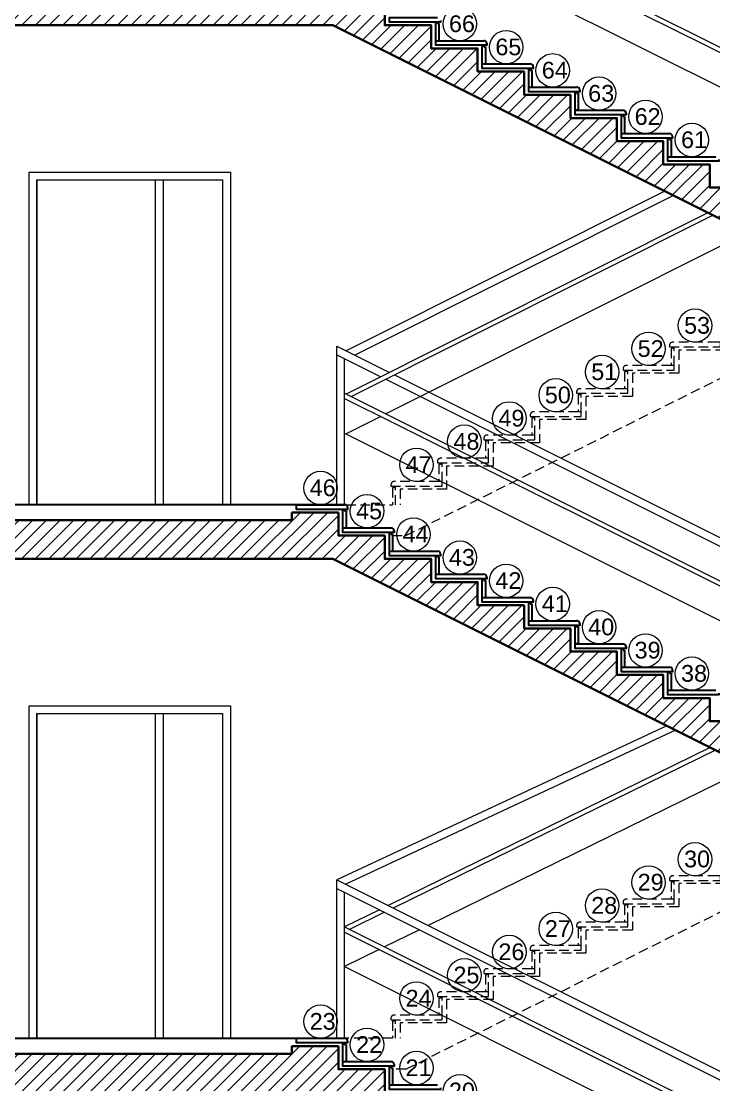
# Model space of a CAD drawing. Header units: inches. Extents: x -580639 to 179052, y 0 to 152898.
# Drawn here: x -9180 to -4705, y 139573 to 146449 of the extents above; entities that cross this region are included whole.
import ezdxf

# ---------------------------------------------------------------- set-up
doc = ezdxf.new("R2010")
doc.units = ezdxf.units.IN
doc.header["$LTSCALE"] = 500
doc.header["$MEASUREMENT"] = 0
doc.linetypes.add('HIDDEN2', pattern=[0.1875, 0.125, -0.0625])
for name, color, linetype, lineweight in [('0.09', 143, 'Continuous', 9), ('0.3', 10, 'Continuous', 30), ('A-0.15', 50, 'Continuous', 15), ('A-ANNO-TEXS', 211, 'Continuous', 18), ('A-flor-sthn', 251, 'HIDDEN2', 9), ('A-htch', 252, 'Continuous', 20), ('A-wall', 52, 'Continuous', 35)]:
    doc.layers.add(name, color=color, linetype=linetype, lineweight=lineweight)
doc.styles.add('50', font='arial.ttf', dxfattribs={"height": 125})
pattern_1 = [(45, (-15630.96, 315242.996), (-44.194174, 44.194174), [])]

msp = doc.modelspace()

# ---------------------------------------------------------------- hatches: boundary and pattern name
at = {"layer": 'A-htch'}
h = msp.add_hatch(dxfattribs=at)
h.set_pattern_fill('ANSI31', color=256, scale=500)
h.set_pattern_definition(pattern_1)
h.paths.add_polyline_path([(-1781.133, 149123.244), (-8761.133, 149123.244), (-8761.133, 148873.244), (-8701.133, 148873.244), (-1781.133, 148873.244)])
h.paths.add_polyline_path([(-7131.133, 146723.244), (-7431.133, 146723.244), (-7431.133, 146673.244), (-11915.533, 146673.244), (-14979.133, 146673.244), (-15279.133, 146673.244), (-15279.133, 146423.244), (-14979.133, 146423.244), (-14979.133, 146303.244), (-14729.133, 146303.244), (-14729.133, 146423.244), (-11915.533, 146423.244), (-7166.543, 146423.244), (-4045.238, 144862.591, -0.16227766), (-4066.838, 144927.391, -1), (-3850.838, 144927.391, -0.41421356), (-3958.838, 144819.391), (-3766.543, 144723.244), (-2031.133, 144723.244), (-2031.133, 144573.244), (-1781.133, 144573.244), (-1781.133, 144923.244), (-3831.133, 144923.244), (-3831.133, 145073.244), (-4131.133, 145073.244), (-4131.133, 145223.244), (-4431.133, 145223.244), (-4431.133, 145373.244), (-4731.133, 145373.244), (-4731.133, 145523.244), (-5031.133, 145523.244), (-5031.133, 145673.244), (-5331.133, 145673.244), (-5331.133, 145823.244), (-5631.133, 145823.244), (-5631.133, 145973.244), (-5931.133, 145973.244), (-5931.133, 146123.244), (-6231.133, 146123.244), (-6231.133, 146273.244), (-6531.133, 146273.244), (-6531.133, 146423.244), (-6831.133, 146423.244), (-6831.133, 146573.244), (-7131.133, 146573.244)])
h.paths.add_polyline_path([(-6831.133, 143123.244), (-7131.133, 143123.244), (-7131.133, 143223.244), (-7131.133, 143273.244), (-7431.133, 143273.244), (-7431.133, 143223.244), (-14979.133, 143223.244), (-14979.133, 142973.244), (-7166.543, 142973.244), (-4042.054, 141410.999, -0.16227766), (-4063.654, 141475.799, -1), (-3847.654, 141475.799), (-3831.133, 141623.244), (-4131.133, 141623.244), (-4131.133, 141773.244), (-4431.133, 141773.244), (-4431.133, 141923.244), (-4731.133, 141923.244), (-4731.133, 142073.244), (-5031.133, 142073.244), (-5031.133, 142223.244), (-5331.133, 142223.244), (-5331.133, 142373.244), (-5631.133, 142373.244), (-5631.133, 142523.244), (-5931.133, 142523.244), (-5931.133, 142673.244), (-6231.133, 142673.244), (-6231.133, 142823.244), (-6531.133, 142823.244), (-6531.133, 142973.244), (-6831.133, 142973.244)])
h.paths.add_polyline_path([(-6831.133, 139673.244), (-7131.133, 139673.244), (-7131.133, 139773.244), (-7131.133, 139823.244), (-7431.133, 139823.244), (-7431.133, 139773.244), (-14379.133, 139773.244), (-14379.133, 139673.244), (-14679.133, 139673.244), (-14679.133, 139523.244), (-14979.133, 139523.244), (-14979.133, 139330.538), (-14729.133, 139330.538), (-14343.723, 139523.244), (-7166.543, 139523.244), (-4052.943, 137966.444, -0.16227766), (-4074.543, 138031.244, -1), (-3858.543, 138031.244), (-3831.133, 138173.244), (-4131.133, 138173.244), (-4131.133, 138323.244), (-4431.133, 138323.244), (-4431.133, 138473.244), (-4731.133, 138473.244), (-4731.133, 138623.244), (-5031.133, 138623.244), (-5031.133, 138773.244), (-5331.133, 138773.244), (-5331.133, 138923.244), (-5631.133, 138923.244), (-5631.133, 139073.244), (-5931.133, 139073.244), (-5931.133, 139223.244), (-6231.133, 139223.244), (-6231.133, 139373.244), (-6531.133, 139373.244), (-6531.133, 139523.244), (-6831.133, 139523.244)])
h.paths.add_polyline_path([(-2031.133, 138023.244), (-3831.133, 138023.244), (-3831.133, 138173.244), (-3858.543, 138031.244, -0.41421356), (-3966.543, 137923.244), (-3766.543, 137823.244), (-2031.133, 137823.244)])
h.paths.add_polyline_path([(-1781.133, 136323.244), (-14979.133, 136323.244), (-14979.133, 136173.244), (-1781.133, 136173.244)])
h = msp.add_hatch(dxfattribs=at)
h.set_pattern_fill('ANSI31', color=256, scale=500)
h.set_pattern_definition(pattern_1)
h.paths.add_polyline_path([(-11665.533, 142373.244), (-11915.533, 142373.244), (-11915.533, 142173.244), (-11665.533, 142173.244)])
h.paths.add_polyline_path([(-11665.533, 145823.244), (-11915.533, 145823.244), (-11915.533, 145623.244), (-11665.533, 145623.244)])
h.paths.add_polyline_path([(-1781.133, 148273.244), (-2031.133, 148273.244), (-2031.133, 148123.244), (-1781.133, 148123.244)])
h.paths.add_polyline_path([(-1781.133, 146923.244), (-2031.133, 146923.244), (-2031.133, 146773.244), (-1781.133, 146773.244)])
h.paths.add_polyline_path([(-1781.133, 142173.244), (-2031.133, 142173.244), (-2031.133, 142073.244), (-1781.133, 142073.244)])
h.paths.add_polyline_path([(-2031.133, 141473.244), (-3831.133, 141473.244), (-3847.654, 141475.799, -0.41421356), (-3955.654, 141367.799), (-3766.543, 141273.244), (-2031.133, 141273.244)])

# ---------------------------------------------------------------- linework, layer by layer
at = {"layer": '0.09'}
for p, q in [((-9129.133, 143323.244), (-9129.133, 145473.244)), ((-9129.133, 145473.244), (-7829.133, 145473.244)), ((-9079.133, 145423.244), (-9079.133, 143323.244)), ((-9079.133, 143323.244), (-9079.133, 145423.244)), ((-9079.133, 145423.244), (-7879.133, 145423.244)), ((-8314.133, 145423.244), (-8314.133, 143323.244)), ((-8264.133, 145423.244), (-8264.133, 143323.244)), ((-7879.133, 145423.244), (-7879.133, 143323.244)), ((-7829.133, 145473.244), (-7829.133, 143323.244)), ((-9129.133, 139873.244), (-9129.133, 142023.244)), ((-9129.133, 142023.244), (-7829.133, 142023.244)), ((-7829.133, 142023.244), (-7829.133, 139873.244)), ((-9079.133, 141973.244), (-9079.133, 139873.244)), ((-9079.133, 139873.244), (-9079.133, 141973.244)), ((-9079.133, 141973.244), (-7879.133, 141973.244)), ((-8314.133, 141973.244), (-8314.133, 139873.244)), ((-8264.133, 141973.244), (-8264.133, 139873.244)), ((-7879.133, 141973.244), (-7879.133, 139873.244))]:
    msp.add_line(p, q, dxfattribs=at)
at = {"layer": '0.3'}
for p, q in [((-6501.133, 146323.244), (-6501.133, 146443.244)), ((-6491.133, 146443.244), (-6491.133, 146433.244)), ((-6491.133, 146443.244), (-6491.133, 146433.244)), ((-6491.133, 146433.244), (-6481.133, 146433.244)), ((-6481.133, 146433.244), (-6481.133, 146323.244)), ((-6201.133, 146173.244), (-6201.133, 146293.244)), ((-6191.133, 146293.244), (-6191.133, 146283.244)), ((-6191.133, 146293.244), (-6191.133, 146283.244)), ((-6191.133, 146283.244), (-6181.133, 146283.244)), ((-6181.133, 146283.244), (-6181.133, 146173.244)), ((-5901.133, 146023.244), (-5901.133, 146143.244)), ((-5891.133, 146143.244), (-5891.133, 146133.244)), ((-5891.133, 146143.244), (-5891.133, 146133.244)), ((-5891.133, 146133.244), (-5881.133, 146133.244)), ((-5881.133, 146133.244), (-5881.133, 146023.244)), ((-5601.133, 145873.244), (-5601.133, 145993.244)), ((-5591.133, 145993.244), (-5591.133, 145983.244)), ((-5591.133, 145993.244), (-5591.133, 145983.244)), ((-5591.133, 145983.244), (-5581.133, 145983.244)), ((-5581.133, 145983.244), (-5581.133, 145873.244)), ((-5581.133, 145873.244), (-5601.133, 145873.244)), ((-5301.133, 145723.244), (-5301.133, 145843.244)), ((-5291.133, 145843.244), (-5291.133, 145833.244)), ((-5291.133, 145843.244), (-5291.133, 145833.244)), ((-5291.133, 145833.244), (-5281.133, 145833.244)), ((-5281.133, 145833.244), (-5281.133, 145723.244)), ((-5001.133, 145573.244), (-5001.133, 145693.244)), ((-4991.133, 145693.244), (-4991.133, 145683.244)), ((-4991.133, 145693.244), (-4991.133, 145683.244)), ((-4991.133, 145683.244), (-4981.133, 145683.244)), ((-4981.133, 145683.244), (-4981.133, 145573.244)), ((-7081.133, 143323.244), (-11665.533, 143323.244)), ((-7101.133, 143173.244), (-7101.133, 143293.244)), ((-7091.133, 143293.244), (-7091.133, 143283.244)), ((-7091.133, 143293.244), (-7091.133, 143283.244)), ((-7091.133, 143283.244), (-7081.133, 143283.244)), ((-7081.133, 143283.244), (-7081.133, 143173.244)), ((-6801.133, 143023.244), (-6801.133, 143143.244)), ((-6791.133, 143143.244), (-6791.133, 143133.244)), ((-6791.133, 143143.244), (-6791.133, 143133.244)), ((-6791.133, 143133.244), (-6781.133, 143133.244)), ((-6781.133, 143133.244), (-6781.133, 143023.244)), ((-6501.133, 142873.244), (-6501.133, 142993.244)), ((-6491.133, 142993.244), (-6491.133, 142983.244)), ((-6491.133, 142993.244), (-6491.133, 142983.244)), ((-6491.133, 142983.244), (-6481.133, 142983.244)), ((-6481.133, 142983.244), (-6481.133, 142873.244)), ((-6201.133, 142723.244), (-6201.133, 142843.244)), ((-6191.133, 142843.244), (-6191.133, 142833.244)), ((-6191.133, 142843.244), (-6191.133, 142833.244)), ((-6191.133, 142833.244), (-6181.133, 142833.244)), ((-6181.133, 142833.244), (-6181.133, 142723.244)), ((-5901.133, 142573.244), (-5901.133, 142693.244)), ((-5891.133, 142693.244), (-5891.133, 142683.244)), ((-5891.133, 142693.244), (-5891.133, 142683.244)), ((-5891.133, 142683.244), (-5881.133, 142683.244)), ((-5881.133, 142683.244), (-5881.133, 142573.244)), ((-5601.133, 142423.244), (-5601.133, 142543.244)), ((-5591.133, 142543.244), (-5591.133, 142533.244)), ((-5591.133, 142543.244), (-5591.133, 142533.244)), ((-5591.133, 142533.244), (-5581.133, 142533.244)), ((-5581.133, 142533.244), (-5581.133, 142423.244)), ((-5581.133, 142423.244), (-5601.133, 142423.244)), ((-5301.133, 142273.244), (-5301.133, 142393.244)), ((-5291.133, 142393.244), (-5291.133, 142383.244)), ((-5291.133, 142393.244), (-5291.133, 142383.244)), ((-5291.133, 142383.244), (-5281.133, 142383.244)), ((-5281.133, 142383.244), (-5281.133, 142273.244)), ((-5001.133, 142123.244), (-5001.133, 142243.244)), ((-4991.133, 142243.244), (-4991.133, 142233.244)), ((-4991.133, 142243.244), (-4991.133, 142233.244)), ((-4991.133, 142233.244), (-4981.133, 142233.244)), ((-4981.133, 142233.244), (-4981.133, 142123.244)), ((-11665.533, 139873.244), (-7401.133, 139873.244)), ((-7101.133, 139723.244), (-7101.133, 139843.244)), ((-7081.133, 139833.244), (-7081.133, 139723.244)), ((-6801.133, 139573.244), (-6801.133, 139693.244)), ((-6791.133, 139693.244), (-6791.133, 139683.244)), ((-6791.133, 139693.244), (-6791.133, 139683.244)), ((-6791.133, 139683.244), (-6781.133, 139683.244)), ((-6781.133, 139683.244), (-6781.133, 139573.244))]:
    msp.add_line(p, q, dxfattribs=at)
for points in [[(-6471.133, 146454.15), (-6471.133, 146443.244), (-6801.133, 146443.244), (-6801.133, 146473.244), (-6490.801, 146473.244)], [(-6171.133, 146304.15), (-6171.133, 146293.244), (-6501.133, 146293.244), (-6501.133, 146323.244), (-6190.801, 146323.244)], [(-5871.133, 146154.15), (-5871.133, 146143.244), (-6201.133, 146143.244), (-6201.133, 146173.244), (-5890.801, 146173.244)], [(-5571.133, 146004.15), (-5571.133, 145993.244), (-5901.133, 145993.244), (-5901.133, 146023.244), (-5590.801, 146023.244)], [(-5271.133, 145854.15), (-5271.133, 145843.244), (-5601.133, 145843.244), (-5601.133, 145873.244), (-5290.801, 145873.244)], [(-4971.133, 145704.15), (-4971.133, 145693.244), (-5301.133, 145693.244), (-5301.133, 145723.244), (-4990.801, 145723.244)], [(-4671.133, 145554.15), (-4671.133, 145543.244), (-5001.133, 145543.244), (-5001.133, 145573.244), (-4690.801, 145573.244)], [(-7071.133, 143304.15), (-7071.133, 143293.244), (-7401.133, 143293.244), (-7401.133, 143323.244), (-7090.801, 143323.244)], [(-6771.133, 143154.15), (-6771.133, 143143.244), (-7101.133, 143143.244), (-7101.133, 143173.244), (-6790.801, 143173.244)], [(-6471.133, 143004.15), (-6471.133, 142993.244), (-6801.133, 142993.244), (-6801.133, 143023.244), (-6490.801, 143023.244)], [(-6171.133, 142854.15), (-6171.133, 142843.244), (-6501.133, 142843.244), (-6501.133, 142873.244), (-6190.801, 142873.244)], [(-5871.133, 142704.15), (-5871.133, 142693.244), (-6201.133, 142693.244), (-6201.133, 142723.244), (-5890.801, 142723.244)], [(-5571.133, 142554.15), (-5571.133, 142543.244), (-5901.133, 142543.244), (-5901.133, 142573.244), (-5590.801, 142573.244)], [(-5271.133, 142404.15), (-5271.133, 142393.244), (-5601.133, 142393.244), (-5601.133, 142423.244), (-5290.801, 142423.244)], [(-4971.133, 142254.15), (-4971.133, 142243.244), (-5301.133, 142243.244), (-5301.133, 142273.244), (-4990.801, 142273.244)], [(-4671.133, 142104.15), (-4671.133, 142093.244), (-5001.133, 142093.244), (-5001.133, 142123.244), (-4690.801, 142123.244)], [(-7071.133, 139854.15), (-7071.133, 139843.244), (-7401.133, 139843.244), (-7401.133, 139873.244), (-7090.801, 139873.244)], [(-6771.133, 139704.15), (-6771.133, 139693.244), (-7101.133, 139693.244), (-7101.133, 139723.244), (-6790.801, 139723.244)], [(-6471.133, 139554.15), (-6471.133, 139543.244), (-6801.133, 139543.244), (-6801.133, 139573.244), (-6490.801, 139573.244)]]:
    msp.add_lwpolyline(points, dxfattribs=at)
for centre in [(-6191.015, 146303.346), (-5891.015, 146153.346), (-5591.015, 146003.346), (-5291.015, 145853.346), (-4991.015, 145703.346), (-7091.015, 143303.346), (-6791.015, 143153.346), (-6491.015, 143003.346), (-6191.015, 142853.346), (-5891.015, 142703.346), (-5591.015, 142553.346), (-5291.015, 142403.346), (-4991.015, 142253.346), (-7091.015, 139853.346), (-6791.015, 139703.346)]:
    msp.add_arc(centre, 19.899, 2.3163028, 89.3813479, dxfattribs=at)
at = {"layer": 'A-0.15'}
for p, q in [((-7090.801, 147493.735), (-3840.801, 145868.735)), ((-7090.801, 147460.194), (-3840.801, 145835.194)), ((-7090.801, 147236.587), (-3840.801, 145611.587)), ((-5021.832, 145350.888), (-7080.633, 144318.16)), ((-4965.985, 145322.964), (-7024.785, 144290.236)), ((-4742.594, 145211.269), (-7080.452, 144038.561)), ((-4709.086, 145194.515), (-7046.944, 144021.807)), ((-4485.695, 145082.82), (-6544.496, 144050.091)), ((-7140.801, 143323.244), (-7140.801, 144348.244)), ((-7140.801, 144348.244), (-6801.395, 144178.541)), ((-7140.801, 144292.342), (-6857.206, 144150.545)), ((-7090.801, 143323.244), (-7090.801, 144267.342)), ((-6823.698, 144133.791), (-3790.801, 142617.342)), ((-6767.886, 144161.786), (-3790.801, 142673.244)), ((-7090.801, 144043.735), (-3840.801, 142418.735)), ((-6544.496, 144050.091), (-6823.553, 143910.111)), ((-7090.801, 144010.194), (-6771.465, 143850.526)), ((-6857.04, 143893.314), (-7080.286, 143781.33)), ((-6771.465, 143850.526), (-3840.801, 142385.194)), ((-7090.801, 143786.587), (-3840.801, 142161.587)), ((-5008.756, 141894.35), (-7140.801, 140898.244)), ((-4951.697, 141865.821), (-7083.742, 140869.714)), ((-4727.62, 141753.782), (-6809.664, 140732.675)), ((-4693.883, 141736.914), (-6775.928, 140715.807)), ((-4468.974, 141624.459), (-6551.019, 140603.353)), ((-7140.801, 139873.244), (-7140.801, 140898.244)), ((-7140.801, 140898.244), (-3790.801, 139223.244)), ((-7140.801, 140842.342), (-3790.801, 139167.342)), ((-7090.801, 139873.244), (-7090.801, 140817.342)), ((-6866.106, 140704.994), (-7090.801, 140594.796)), ((-6832.369, 140688.126), (-7058.136, 140577.403)), ((-7090.801, 140593.735), (-3840.801, 138968.735)), ((-7090.801, 140560.194), (-3840.801, 138935.194)), ((-6607.46, 140575.672), (-6833.226, 140464.948)), ((-6867.091, 140448.339), (-7090.801, 140338.625)), ((-7090.801, 140336.587), (-3840.801, 138711.587))]:
    msp.add_line(p, q, dxfattribs=at)
at = {"layer": 'A-ANNO-TEXS'}
for centre in [(-6345.967, 146431.244), (-6045.967, 146281.244), (-5745.967, 146131.244), (-5445.967, 145981.244), (-5145.967, 145831.244), (-4845.967, 145681.244), (-4826.299, 144481.244), (-5126.299, 144331.244), (-5426.299, 144181.244), (-5726.299, 144031.244), (-6026.299, 143881.244), (-6316.9, 143731.244), (-6626.299, 143581.244), (-7245.967, 143431.244), (-6945.967, 143281.244), (-6645.967, 143131.244), (-6345.967, 142981.244), (-6045.967, 142831.244), (-5745.967, 142681.244), (-5445.967, 142531.244), (-5145.967, 142381.244), (-4845.967, 142231.244), (-4826.299, 141031.244), (-5126.299, 140881.244), (-5426.299, 140731.244), (-5726.299, 140581.244), (-6026.299, 140431.244), (-6316.9, 140281.244), (-6626.299, 140131.244), (-7245.967, 139981.244), (-6945.967, 139831.244), (-6626.299, 139681.244), (-6345.967, 139531.244)]:
    msp.add_circle(centre, 108, dxfattribs=at)
at = {"layer": 'A-flor-sthn'}
for p, q in [((-6695.723, 143123.244), (-3495.723, 144723.244)), ((-4971.133, 144333.244), (-4981.133, 144333.244)), ((-4681.133, 144373.244), (-4971.465, 144373.244)), ((-4971.133, 144343.244), (-4971.133, 144333.244)), ((-4971.133, 144343.244), (-4971.133, 144333.244)), ((-4961.133, 144223.244), (-4961.133, 144343.244)), ((-5271.133, 144183.244), (-5281.133, 144183.244)), ((-4981.133, 144223.244), (-5271.465, 144223.244)), ((-4981.133, 144223.244), (-5271.465, 144223.244)), ((-5271.133, 144193.244), (-5271.133, 144183.244)), ((-5271.133, 144193.244), (-5271.133, 144183.244)), ((-5261.133, 144073.244), (-5261.133, 144193.244)), ((-5281.133, 144073.244), (-5571.465, 144073.244)), ((-5571.133, 144043.244), (-5571.133, 144033.244)), ((-5571.133, 144043.244), (-5571.133, 144033.244)), ((-5561.133, 143923.244), (-5561.133, 144043.244)), ((-5571.133, 144033.244), (-5581.133, 144033.244)), ((-5581.133, 143923.244), (-5871.465, 143923.244)), ((-5871.133, 143883.244), (-5881.133, 143883.244)), ((-5871.133, 143893.244), (-5871.133, 143883.244)), ((-5871.133, 143893.244), (-5871.133, 143883.244)), ((-5861.133, 143773.244), (-5861.133, 143893.244)), ((-5881.133, 143773.244), (-6171.465, 143773.244)), ((-6171.133, 143733.244), (-6181.133, 143733.244)), ((-6171.133, 143743.244), (-6171.133, 143733.244)), ((-6171.133, 143743.244), (-6171.133, 143733.244)), ((-6161.133, 143623.244), (-6161.133, 143743.244)), ((-6471.133, 143583.244), (-6481.133, 143583.244)), ((-6181.133, 143623.244), (-6471.465, 143623.244)), ((-6471.133, 143593.244), (-6471.133, 143583.244)), ((-6471.133, 143593.244), (-6471.133, 143583.244)), ((-6461.133, 143473.244), (-6461.133, 143593.244)), ((-6771.133, 143433.244), (-6781.133, 143433.244)), ((-6481.133, 143473.244), (-6771.465, 143473.244)), ((-6771.133, 143443.244), (-6771.133, 143433.244)), ((-6771.133, 143443.244), (-6771.133, 143433.244)), ((-6761.133, 143323.244), (-6761.133, 143443.244)), ((-7081.133, 143323.244), (-6781.133, 143323.244)), ((-6781.133, 143123.244), (-6695.723, 143123.244)), ((-6695.723, 139673.244), (-3495.723, 141273.244)), ((-4971.133, 140883.244), (-4981.133, 140883.244)), ((-4681.133, 140923.244), (-4971.465, 140923.244)), ((-4971.133, 140893.244), (-4971.133, 140883.244)), ((-4971.133, 140893.244), (-4971.133, 140883.244)), ((-4961.133, 140773.244), (-4961.133, 140893.244)), ((-4981.133, 140773.244), (-5271.465, 140773.244)), ((-5271.133, 140743.244), (-5271.133, 140733.244)), ((-5271.133, 140743.244), (-5271.133, 140733.244)), ((-5261.133, 140623.244), (-5261.133, 140743.244)), ((-5271.133, 140733.244), (-5281.133, 140733.244)), ((-5281.133, 140623.244), (-5571.465, 140623.244)), ((-5571.133, 140583.244), (-5581.133, 140583.244)), ((-5571.133, 140593.244), (-5571.133, 140583.244)), ((-5571.133, 140593.244), (-5571.133, 140583.244)), ((-5561.133, 140473.244), (-5561.133, 140593.244)), ((-5581.133, 140473.244), (-5871.465, 140473.244)), ((-5871.133, 140433.244), (-5881.133, 140433.244)), ((-5871.133, 140443.244), (-5871.133, 140433.244)), ((-5871.133, 140443.244), (-5871.133, 140433.244)), ((-5861.133, 140323.244), (-5861.133, 140443.244)), ((-6171.133, 140283.244), (-6181.133, 140283.244)), ((-5881.133, 140323.244), (-6171.465, 140323.244)), ((-6171.133, 140293.244), (-6171.133, 140283.244)), ((-6171.133, 140293.244), (-6171.133, 140283.244)), ((-6161.133, 140173.244), (-6161.133, 140293.244)), ((-6471.133, 140133.244), (-6481.133, 140133.244)), ((-6181.133, 140173.244), (-6471.465, 140173.244)), ((-6471.133, 140143.244), (-6471.133, 140133.244)), ((-6471.133, 140143.244), (-6471.133, 140133.244)), ((-6461.133, 140023.244), (-6461.133, 140143.244)), ((-6481.133, 140023.244), (-6771.465, 140023.244)), ((-6771.133, 139993.244), (-6771.133, 139983.244)), ((-6771.133, 139993.244), (-6771.133, 139983.244)), ((-6761.133, 139873.244), (-6761.133, 139993.244)), ((-6771.133, 139983.244), (-6781.133, 139983.244)), ((-6781.133, 139873.244), (-7090.801, 139873.244)), ((-6695.723, 139673.244), (-6781.133, 139673.244))]:
    msp.add_line(p, q, dxfattribs=at)
for points in [[(-3866.543, 144773.244), (-4031.133, 144773.244), (-4031.133, 144623.244), (-4331.133, 144623.244), (-4331.133, 144473.244), (-4631.133, 144473.244), (-4631.133, 144323.244), (-4931.133, 144323.244), (-4931.133, 144173.244), (-5231.133, 144173.244), (-5231.133, 144023.244), (-5531.133, 144023.244), (-5531.133, 143873.244), (-5831.133, 143873.244), (-5831.133, 143723.244), (-6131.133, 143723.244), (-6131.133, 143573.244), (-6431.133, 143573.244), (-6431.133, 143423.244), (-6731.133, 143423.244), (-6731.133, 143323.244)], [(-4991.133, 144354.15), (-4991.133, 144343.244), (-4661.133, 144343.244), (-4661.133, 144373.244), (-4681.133, 144373.244)], [(-4981.133, 144333.244), (-4981.133, 144223.244)], [(-5291.133, 144204.15), (-5291.133, 144193.244), (-4961.133, 144193.244), (-4961.133, 144223.244), (-4981.133, 144223.244)], [(-5291.133, 144204.15), (-5291.133, 144193.244), (-4961.133, 144193.244), (-4961.133, 144223.244), (-4981.133, 144223.244)], [(-5281.133, 144183.244), (-5281.133, 144073.244)], [(-5591.133, 144054.15), (-5591.133, 144043.244), (-5261.133, 144043.244), (-5261.133, 144073.244), (-5281.133, 144073.244)], [(-5581.133, 144033.244), (-5581.133, 143923.244)], [(-5891.133, 143904.15), (-5891.133, 143893.244), (-5561.133, 143893.244), (-5561.133, 143923.244), (-5581.133, 143923.244)], [(-5881.133, 143883.244), (-5881.133, 143773.244)], [(-6191.133, 143754.15), (-6191.133, 143743.244), (-5861.133, 143743.244), (-5861.133, 143773.244), (-5881.133, 143773.244)], [(-6181.133, 143733.244), (-6181.133, 143623.244)], [(-6491.133, 143604.15), (-6491.133, 143593.244), (-6161.133, 143593.244), (-6161.133, 143623.244), (-6181.133, 143623.244)], [(-6481.133, 143583.244), (-6481.133, 143473.244)], [(-6791.133, 143454.15), (-6791.133, 143443.244), (-6461.133, 143443.244), (-6461.133, 143473.244), (-6481.133, 143473.244)], [(-6781.133, 143433.244), (-6781.133, 143323.244)], [(-3866.543, 141323.244), (-4031.133, 141323.244), (-4031.133, 141173.244), (-4331.133, 141173.244), (-4331.133, 141023.244), (-4631.133, 141023.244), (-4631.133, 140873.244), (-4931.133, 140873.244), (-4931.133, 140723.244), (-5231.133, 140723.244), (-5231.133, 140573.244), (-5531.133, 140573.244), (-5531.133, 140423.244), (-5831.133, 140423.244), (-5831.133, 140273.244), (-6131.133, 140273.244), (-6131.133, 140123.244), (-6431.133, 140123.244), (-6431.133, 139973.244), (-6731.133, 139973.244), (-6731.133, 139873.244)], [(-4991.133, 140904.15), (-4991.133, 140893.244), (-4661.133, 140893.244), (-4661.133, 140923.244), (-4681.133, 140923.244)], [(-4981.133, 140883.244), (-4981.133, 140773.244)], [(-5291.133, 140754.15), (-5291.133, 140743.244), (-4961.133, 140743.244), (-4961.133, 140773.244), (-4981.133, 140773.244)], [(-5281.133, 140733.244), (-5281.133, 140623.244)], [(-5591.133, 140604.15), (-5591.133, 140593.244), (-5261.133, 140593.244), (-5261.133, 140623.244), (-5281.133, 140623.244)], [(-5581.133, 140583.244), (-5581.133, 140473.244)], [(-5891.133, 140454.15), (-5891.133, 140443.244), (-5561.133, 140443.244), (-5561.133, 140473.244), (-5581.133, 140473.244)], [(-5881.133, 140433.244), (-5881.133, 140323.244)], [(-6191.133, 140304.15), (-6191.133, 140293.244), (-5861.133, 140293.244), (-5861.133, 140323.244), (-5881.133, 140323.244)], [(-6181.133, 140283.244), (-6181.133, 140173.244)], [(-6491.133, 140154.15), (-6491.133, 140143.244), (-6161.133, 140143.244), (-6161.133, 140173.244), (-6181.133, 140173.244)], [(-6481.133, 140133.244), (-6481.133, 140023.244)], [(-6791.133, 140004.15), (-6791.133, 139993.244), (-6461.133, 139993.244), (-6461.133, 140023.244), (-6481.133, 140023.244)], [(-6781.133, 139983.244), (-6781.133, 139873.244)]]:
    msp.add_lwpolyline(points, dxfattribs=at)
for centre in [(-4971.25, 144353.346), (-5271.25, 144203.346), (-5571.25, 144053.346), (-5871.25, 143903.346), (-6171.25, 143753.346), (-6471.25, 143603.346), (-6771.25, 143453.346), (-4971.25, 140903.346), (-5271.25, 140753.346), (-5571.25, 140603.346), (-5871.25, 140453.346), (-6171.25, 140303.346), (-6471.25, 140153.346), (-6771.25, 140003.346)]:
    msp.add_arc(centre, 19.899, 90.6186521, 177.6836972, dxfattribs=at)
at = {"layer": 'A-wall'}
for p, q in [((-14979.133, 143223.244), (-7431.133, 143223.244)), ((-7131.133, 143273.244), (-7431.133, 143273.244)), ((-7431.133, 143273.244), (-7431.133, 143223.244)), ((-7131.133, 143223.244), (-7131.133, 143273.244)), ((-14979.133, 142973.244), (-7166.543, 142973.244)), ((-7131.133, 139823.244), (-7431.133, 139823.244)), ((-7431.133, 139823.244), (-7431.133, 139773.244)), ((-7131.133, 139773.244), (-7131.133, 139823.244)), ((-7091.133, 139843.244), (-7091.133, 139833.244)), ((-7091.133, 139843.244), (-7091.133, 139833.244)), ((-7091.133, 139833.244), (-7081.133, 139833.244))]:
    msp.add_line(p, q, dxfattribs=at)
for points in [[(-1781.133, 144923.244), (-3831.133, 144923.244), (-3831.133, 145073.244), (-4131.133, 145073.244), (-4131.133, 145223.244), (-4431.133, 145223.244), (-4431.133, 145373.244), (-4731.133, 145373.244), (-4731.133, 145523.244), (-5031.133, 145523.244), (-5031.133, 145673.244), (-5331.133, 145673.244), (-5331.133, 145823.244), (-5631.133, 145823.244), (-5631.133, 145973.244), (-5931.133, 145973.244), (-5931.133, 146123.244), (-6231.133, 146123.244), (-6231.133, 146273.244), (-6531.133, 146273.244), (-6531.133, 146423.244), (-6831.133, 146423.244), (-6831.133, 146573.244)], [(-11915.533, 146423.244), (-7166.543, 146423.244), (-3766.543, 144723.244), (-2031.133, 144723.244)], [(-4431.133, 141923.244), (-4731.133, 141923.244), (-4731.133, 142073.244), (-5031.133, 142073.244), (-5031.133, 142223.244), (-5331.133, 142223.244), (-5331.133, 142373.244), (-5631.133, 142373.244), (-5631.133, 142523.244), (-5931.133, 142523.244), (-5931.133, 142673.244), (-6231.133, 142673.244), (-6231.133, 142823.244), (-6531.133, 142823.244), (-6531.133, 142973.244), (-6831.133, 142973.244), (-6831.133, 143123.244), (-7131.133, 143123.244), (-7131.133, 143223.244)], [(-7166.543, 142973.244), (-3766.543, 141273.244), (-2031.133, 141273.244)], [(-7431.133, 139773.244), (-14379.133, 139773.244), (-14379.133, 139673.244), (-14679.133, 139673.244), (-14679.133, 139523.244), (-14979.133, 139523.244), (-14979.133, 139330.538)], [(-6831.133, 139523.244), (-6831.133, 139673.244), (-7131.133, 139673.244), (-7131.133, 139773.244)]]:
    msp.add_lwpolyline(points, dxfattribs=at)

# ---------------------------------------------------------------- texts
at = {"layer": 'A-ANNO-TEXS', "char_height": 108, "attachment_point": 1, "style": '50'}
for s, heights, insert in [('66', [0], (-6416.299, 146486.859)), ('65', [0], (-6116.299, 146336.859)), ('64', [0], (-5816.299, 146186.859)), ('63', [0], (-5516.299, 146036.859)), ('62', [0], (-5216.299, 145886.859)), ('61', [0], (-4916.299, 145736.859)), ('53', [0], (-4896.631, 144536.859)), ('52', [0], (-5196.631, 144386.859)), ('51', [0], (-5496.631, 144236.859)), ('50', [0], (-5796.631, 144086.859)), ('49', [0], (-6096.631, 143936.859)), ('48', [0], (-6387.232, 143786.859)), ('47', [0], (-6696.631, 143636.859)), ('46', [0], (-7316.299, 143486.859)), ('45', [0], (-7016.299, 143336.859)), ('44', [0], (-6716.299, 143186.859)), ('43', [0], (-6416.299, 143036.859)), ('42', [0], (-6116.299, 142886.859)), ('41', [0], (-5816.299, 142736.859)), ('40', [0], (-5516.299, 142586.859)), ('39', [0], (-5216.299, 142436.859)), ('38', [0], (-4916.299, 142286.859)), ('30', [0], (-4896.631, 141086.859)), ('29', [0], (-5196.631, 140936.859)), ('28', [0], (-5496.631, 140786.859)), ('27', [0], (-5796.631, 140636.859)), ('26', [0], (-6096.631, 140486.859)), ('25', [0], (-6387.232, 140336.859)), ('24', [0], (-6696.631, 140186.859)), ('23', [0], (-7316.299, 140036.859)), ('22', [93.182], (-7016.299, 139886.859)), ('21', [0], (-6696.631, 139736.859)), ('20', [0], (-6416.299, 139586.859))]:
    msp.add_mtext_dynamic_manual_height_columns(s, width=127.78363, gutter_width=750, heights=heights, dxfattribs=dict(at, insert=insert))

doc.saveas('drawing.dxf')
